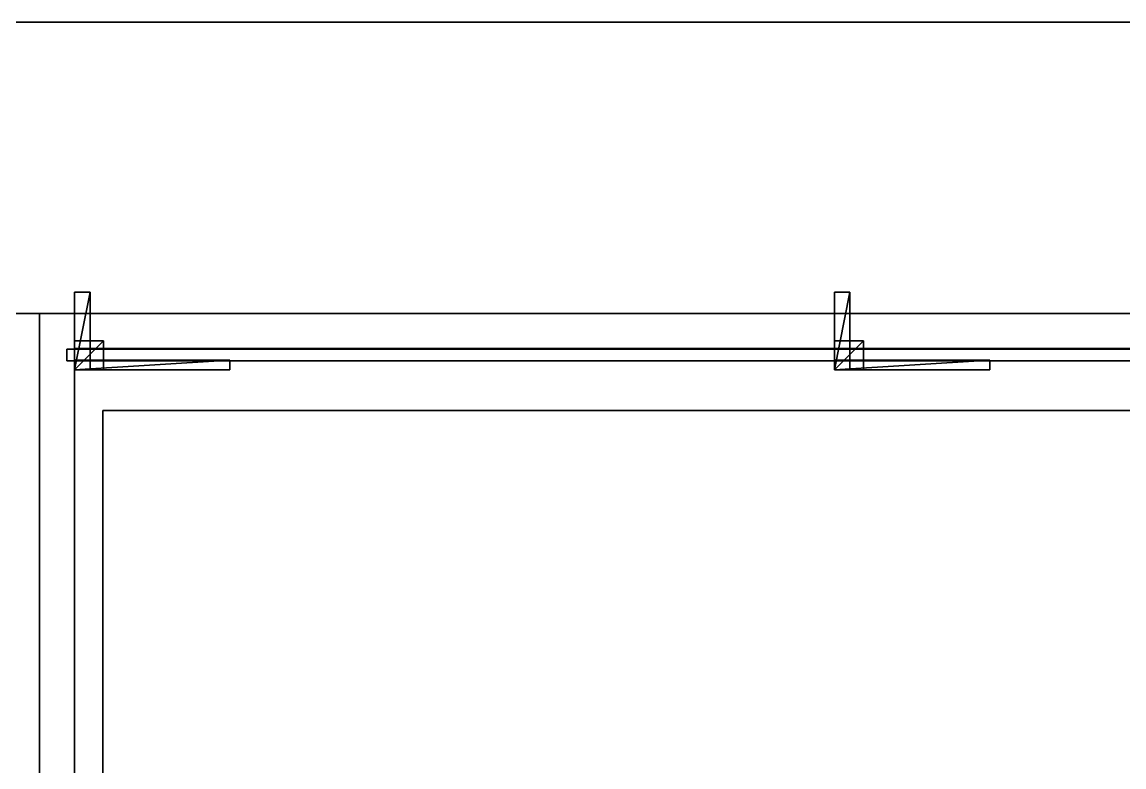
# Model space of a CAD drawing. Extents: x 0 to 5228, y -2725 to 0.
# Drawn here: x 1448 to 2014, y -383 to 0 of the extents above; entities that cross this region are included whole.
import ezdxf

# ---------------------------------------------------------------- set-up
doc = ezdxf.new("R2010")
doc.units = 0
for name, color, linetype in [('LAYER0', 7, 'CONTINUOUS'), ('LAYER1', 7, 'CONTINUOUS'), ('LAYER155', 7, 'CONTINUOUS'), ('LAYER164', 7, 'CONTINUOUS'), ('LAYER165', 7, 'CONTINUOUS'), ('LAYER166', 7, 'CONTINUOUS'), ('LAYER167', 7, 'CONTINUOUS'), ('LAYER169', 2, 'CONTINUOUS'), ('LAYER170', 7, 'CONTINUOUS'), ('LAYER171', 253, 'CONTINUOUS'), ('LAYER172', 253, 'CONTINUOUS'), ('LAYER173', 253, 'CONTINUOUS'), ('LAYER174', 253, 'CONTINUOUS'), ('LAYER175', 253, 'CONTINUOUS'), ('LAYER176', 253, 'CONTINUOUS'), ('LAYER177', 2, 'CONTINUOUS'), ('LAYER178', 7, 'CONTINUOUS'), ('LAYER179', 253, 'CONTINUOUS'), ('LAYER180', 253, 'CONTINUOUS'), ('LAYER181', 253, 'CONTINUOUS'), ('LAYER182', 253, 'CONTINUOUS'), ('LAYER183', 253, 'CONTINUOUS'), ('LAYER184', 253, 'CONTINUOUS'), ('LAYER637', 251, 'CONTINUOUS'), ('LAYER638', 251, 'CONTINUOUS'), ('LAYER722', 16, 'CONTINUOUS')]:
    doc.layers.add(name, color=color, linetype=linetype)

msp = doc.modelspace()

# ---------------------------------------------------------------- linework, layer by layer
at = {"layer": 'LAYER0', "invisible_edges": 1}
for points in [[(5227.5, 0), (0, -2725.14), (0, 0), (5227.5, 0)], [(0, 0, 5), (5227.5, 0), (0, 0), (0, 0, 5)], [(5227.5, 0), (0, 0, 5), (5227.5, 0, 5), (5227.5, 0)], [(5227.5, -2725.14, 5), (0, 0, 5), (0, -2725.14, 5), (5227.5, -2725.14, 5)], [(0, 0, 5), (5227.5, -2725.14, 5), (5227.5, 0, 5), (0, 0, 5)], [(0, -2725.14), (5227.5, 0), (5227.5, -2725.14), (0, -2725.14)]]:
    msp.add_3dface(points, dxfattribs=at)
at = {"layer": 'LAYER1'}
for points, invisible_edges in [([(5077.5, 0, 5), (977.5, -150, 5), (977.5, 0, 5), (5077.5, 0, 5)], 1), ([(977.5, -150, 5), (5077.5, 0, 5), (4927.5, -150, 5), (977.5, -150, 5)], 3), ([(977.5, 0, 2523), (5077.5, 0, 5), (977.5, 0, 5), (977.5, 0, 2523)], 1), ([(5077.5, 0, 5), (977.5, 0, 2523), (5077.5, 0, 2523), (5077.5, 0, 5)], 1), ([(4927.5, -150, 2523), (977.5, -150, 5), (4927.5, -150, 5), (4927.5, -150, 2523)], 1), ([(977.5, -150, 5), (4927.5, -150, 2523), (977.5, -150, 2523), (977.5, -150, 5)], 1)]:
    msp.add_3dface(points, dxfattribs=dict(at, invisible_edges=invisible_edges))
at = {"layer": 'LAYER155', "invisible_edges": 1}
for points in [[(2336.5, -150, 2456), (1474.5, -150, 2336), (1474.5, -150, 2456), (2336.5, -150, 2456)], [(1474.5, -150, 2336), (2336.5, -150, 2456), (2336.5, -150, 2336), (1474.5, -150, 2336)], [(1474.5, -168, 2456), (1474.5, -150, 2336), (1474.5, -168, 2336), (1474.5, -168, 2456)], [(1474.5, -150, 2336), (1474.5, -168, 2456), (1474.5, -150, 2456), (1474.5, -150, 2336)], [(2336.5, -168, 2336), (1474.5, -150, 2336), (2336.5, -150, 2336), (2336.5, -168, 2336)], [(1474.5, -150, 2336), (2336.5, -168, 2336), (1474.5, -168, 2336), (1474.5, -150, 2336)], [(1474.5, -168, 2456), (2336.5, -150, 2456), (1474.5, -150, 2456), (1474.5, -168, 2456)], [(2336.5, -150, 2456), (1474.5, -168, 2456), (2336.5, -168, 2456), (2336.5, -150, 2456)], [(2336.5, -168, 2336), (1474.5, -168, 2456), (1474.5, -168, 2336), (2336.5, -168, 2336)], [(1474.5, -168, 2456), (2336.5, -168, 2336), (2336.5, -168, 2456), (1474.5, -168, 2456)]]:
    msp.add_3dface(points, dxfattribs=at)
at = {"layer": 'LAYER164', "invisible_edges": 1}
for points in [[(1474.5, -150, 2474), (2336.5, -730, 2474), (2336.5, -150, 2474), (1474.5, -150, 2474)], [(2336.5, -730, 2474), (1474.5, -150, 2474), (1474.5, -730, 2474), (2336.5, -730, 2474)], [(1474.5, -150, 2474), (1474.5, -730, 2456), (1474.5, -730, 2474), (1474.5, -150, 2474)], [(1474.5, -730, 2456), (1474.5, -150, 2474), (1474.5, -150, 2456), (1474.5, -730, 2456)], [(2336.5, -150, 2456), (1474.5, -150, 2474), (2336.5, -150, 2474), (2336.5, -150, 2456)], [(1474.5, -150, 2474), (2336.5, -150, 2456), (1474.5, -150, 2456), (1474.5, -150, 2474)], [(1474.5, -730, 2456), (2336.5, -150, 2456), (2336.5, -730, 2456), (1474.5, -730, 2456)], [(2336.5, -150, 2456), (1474.5, -730, 2456), (1474.5, -150, 2456), (2336.5, -150, 2456)]]:
    msp.add_3dface(points, dxfattribs=at)
at = {"layer": 'LAYER165', "invisible_edges": 1}
for points in [[(2336.5, -150, 1994), (1474.5, -730, 1994), (1474.5, -150, 1994), (2336.5, -150, 1994)], [(1474.5, -730, 1994), (2336.5, -150, 1994), (2336.5, -730, 1994), (1474.5, -730, 1994)], [(1474.5, -150, 2012), (1474.5, -730, 1994), (1474.5, -730, 2012), (1474.5, -150, 2012)], [(1474.5, -730, 1994), (1474.5, -150, 2012), (1474.5, -150, 1994), (1474.5, -730, 1994)], [(1474.5, -150, 2012), (2336.5, -150, 1994), (1474.5, -150, 1994), (1474.5, -150, 2012)], [(2336.5, -150, 1994), (1474.5, -150, 2012), (2336.5, -150, 2012), (2336.5, -150, 1994)], [(2336.5, -730, 2012), (1474.5, -150, 2012), (1474.5, -730, 2012), (2336.5, -730, 2012)], [(1474.5, -150, 2012), (2336.5, -730, 2012), (2336.5, -150, 2012), (1474.5, -150, 2012)]]:
    msp.add_3dface(points, dxfattribs=at)
at = {"layer": 'LAYER166', "invisible_edges": 1}
for points in [[(1470.5, -168.2998, 2008), (2340.5, -168.2998, 2460), (2340.5, -168.2998, 2008), (1470.5, -168.2998, 2008)], [(2340.5, -168.2998, 2460), (1470.5, -168.2998, 2008), (1470.5, -168.2998, 2460), (2340.5, -168.2998, 2460)], [(1470.5, -174.2998, 2460), (2340.5, -168.2998, 2460), (1470.5, -168.2998, 2460), (1470.5, -174.2998, 2460)], [(2340.5, -168.2998, 2460), (1470.5, -174.2998, 2460), (2340.5, -174.2998, 2460), (2340.5, -168.2998, 2460)], [(1470.5, -168.2998, 2008), (1470.5, -174.2998, 2460), (1470.5, -168.2998, 2460), (1470.5, -168.2998, 2008)], [(1470.5, -174.2998, 2460), (1470.5, -168.2998, 2008), (1470.5, -174.2998, 2008), (1470.5, -174.2998, 2460)], [(2340.5, -174.2998, 2008), (1470.5, -168.2998, 2008), (2340.5, -168.2998, 2008), (2340.5, -174.2998, 2008)], [(1470.5, -168.2998, 2008), (2340.5, -174.2998, 2008), (1470.5, -174.2998, 2008), (1470.5, -168.2998, 2008)], [(1470.5, -174.2998, 2460), (2340.5, -174.2998, 2008), (2340.5, -174.2998, 2460), (1470.5, -174.2998, 2460)], [(2340.5, -174.2998, 2008), (1470.5, -174.2998, 2460), (1470.5, -174.2998, 2008), (2340.5, -174.2998, 2008)]]:
    msp.add_3dface(points, dxfattribs=at)
at = {"layer": 'LAYER167', "invisible_edges": 1}
for points in [[(1456.5, -150, 1993), (1474.5, -730, 1993), (1456.5, -730, 1993), (1456.5, -150, 1993)], [(1474.5, -730, 1993), (1456.5, -150, 1993), (1474.5, -150, 1993), (1474.5, -730, 1993)], [(1474.5, -150, 2475), (1456.5, -730, 2475), (1474.5, -730, 2475), (1474.5, -150, 2475)], [(1456.5, -730, 2475), (1474.5, -150, 2475), (1456.5, -150, 2475), (1456.5, -730, 2475)], [(1456.5, -150, 1993), (1474.5, -150, 2475), (1474.5, -150, 1993), (1456.5, -150, 1993)], [(1474.5, -150, 2475), (1456.5, -150, 1993), (1456.5, -150, 2475), (1474.5, -150, 2475)], [(1456.5, -730, 2475), (1456.5, -150, 1993), (1456.5, -730, 1993), (1456.5, -730, 2475)], [(1456.5, -150, 1993), (1456.5, -730, 2475), (1456.5, -150, 2475), (1456.5, -150, 1993)], [(1474.5, -150, 2475), (1474.5, -730, 1993), (1474.5, -150, 1993), (1474.5, -150, 2475)], [(1474.5, -730, 1993), (1474.5, -150, 2475), (1474.5, -730, 2475), (1474.5, -730, 1993)]]:
    msp.add_3dface(points, dxfattribs=at)
at = {"layer": 'LAYER169'}
for points in [[(1554.5, -179, 2433), (1554.5, -174, 2433), (1474.5, -179, 2433), (1554.5, -179, 2433)], [(1474.5, -179, 2433), (1554.5, -174, 2433), (1474.5, -174, 2433), (1474.5, -179, 2433)], [(1474.5, -179, 2433), (1474.5, -174, 2433), (1474.5, -179, 2410), (1474.5, -179, 2433)], [(1474.5, -179, 2410), (1474.5, -174, 2433), (1474.5, -174, 2410), (1474.5, -179, 2410)], [(1554.5, -179, 2410), (1474.5, -179, 2410), (1554.5, -174, 2410), (1554.5, -179, 2410)], [(1554.5, -174, 2410), (1474.5, -179, 2410), (1474.5, -174, 2410), (1554.5, -174, 2410)], [(1554.5, -174, 2410), (1474.5, -174, 2410), (1554.5, -174, 2433), (1554.5, -174, 2410)], [(1554.5, -174, 2433), (1474.5, -174, 2410), (1474.5, -174, 2433), (1554.5, -174, 2433)], [(1554.5, -179, 2410), (1554.5, -174, 2410), (1554.5, -179, 2433), (1554.5, -179, 2410)], [(1554.5, -179, 2433), (1554.5, -174, 2410), (1554.5, -174, 2433), (1554.5, -179, 2433)], [(1554.5, -179, 2433), (1474.5, -179, 2433), (1554.5, -179, 2410), (1554.5, -179, 2433)], [(1554.5, -179, 2410), (1474.5, -179, 2433), (1474.5, -179, 2410), (1554.5, -179, 2410)]]:
    msp.add_3dface(points, dxfattribs=at)
at = {"layer": 'LAYER170', "invisible_edges": 1}
for points in [[(1474.5, -174, 2433), (1554.5, -179, 2433), (1554.5, -174, 2433), (1474.5, -174, 2433)], [(1554.5, -179, 2433), (1474.5, -174, 2433), (1474.5, -179, 2433), (1554.5, -179, 2433)], [(1474.5, -179, 2410), (1554.5, -174, 2410), (1554.5, -179, 2410), (1474.5, -179, 2410)], [(1554.5, -174, 2410), (1474.5, -179, 2410), (1474.5, -174, 2410), (1554.5, -174, 2410)], [(1474.5, -174, 2433), (1474.5, -179, 2410), (1474.5, -179, 2433), (1474.5, -174, 2433)], [(1474.5, -179, 2410), (1474.5, -174, 2433), (1474.5, -174, 2410), (1474.5, -179, 2410)], [(1554.5, -174, 2410), (1474.5, -174, 2433), (1554.5, -174, 2433), (1554.5, -174, 2410)], [(1474.5, -174, 2433), (1554.5, -174, 2410), (1474.5, -174, 2410), (1474.5, -174, 2433)], [(1554.5, -174, 2410), (1554.5, -179, 2433), (1554.5, -179, 2410), (1554.5, -174, 2410)], [(1554.5, -179, 2433), (1554.5, -174, 2410), (1554.5, -174, 2433), (1554.5, -179, 2433)], [(1474.5, -179, 2410), (1554.5, -179, 2433), (1474.5, -179, 2433), (1474.5, -179, 2410)], [(1554.5, -179, 2433), (1474.5, -179, 2410), (1554.5, -179, 2410), (1554.5, -179, 2433)]]:
    msp.add_3dface(points, dxfattribs=at)
at = {"layer": 'LAYER171'}
for points in [[(1489.5, -179, 2433), (1489.5, -164, 2433), (1474.5, -179, 2433), (1489.5, -179, 2433)], [(1474.5, -179, 2433), (1489.5, -164, 2433), (1474.5, -164, 2433), (1474.5, -179, 2433)], [(1474.5, -179, 2433), (1474.5, -164, 2433), (1474.5, -179, 2418), (1474.5, -179, 2433)], [(1474.5, -179, 2418), (1474.5, -164, 2433), (1474.5, -164, 2418), (1474.5, -179, 2418)], [(1489.5, -179, 2418), (1474.5, -179, 2418), (1489.5, -164, 2418), (1489.5, -179, 2418)], [(1489.5, -164, 2418), (1474.5, -179, 2418), (1474.5, -164, 2418), (1489.5, -164, 2418)], [(1489.5, -164, 2418), (1474.5, -164, 2418), (1489.5, -164, 2433), (1489.5, -164, 2418)], [(1489.5, -164, 2433), (1474.5, -164, 2418), (1474.5, -164, 2433), (1489.5, -164, 2433)], [(1489.5, -179, 2418), (1489.5, -164, 2418), (1489.5, -179, 2433), (1489.5, -179, 2418)], [(1489.5, -179, 2433), (1489.5, -164, 2418), (1489.5, -164, 2433), (1489.5, -179, 2433)], [(1489.5, -179, 2433), (1474.5, -179, 2433), (1489.5, -179, 2418), (1489.5, -179, 2433)], [(1489.5, -179, 2418), (1474.5, -179, 2433), (1474.5, -179, 2418), (1489.5, -179, 2418)]]:
    msp.add_3dface(points, dxfattribs=at)
at = {"layer": 'LAYER172'}
for points in [[(1489.5, -179, 2433), (1489.5, -164, 2433), (1474.5, -179, 2433), (1489.5, -179, 2433)], [(1474.5, -179, 2433), (1489.5, -164, 2433), (1474.5, -164, 2433), (1474.5, -179, 2433)], [(1474.5, -179, 2433), (1474.5, -164, 2433), (1474.5, -179, 2418), (1474.5, -179, 2433)], [(1474.5, -179, 2418), (1474.5, -164, 2433), (1474.5, -164, 2418), (1474.5, -179, 2418)], [(1489.5, -179, 2418), (1474.5, -179, 2418), (1489.5, -164, 2418), (1489.5, -179, 2418)], [(1489.5, -164, 2418), (1474.5, -179, 2418), (1474.5, -164, 2418), (1489.5, -164, 2418)], [(1489.5, -164, 2418), (1474.5, -164, 2418), (1489.5, -164, 2433), (1489.5, -164, 2418)], [(1489.5, -164, 2433), (1474.5, -164, 2418), (1474.5, -164, 2433), (1489.5, -164, 2433)], [(1489.5, -179, 2418), (1489.5, -164, 2418), (1489.5, -179, 2433), (1489.5, -179, 2418)], [(1489.5, -179, 2433), (1489.5, -164, 2418), (1489.5, -164, 2433), (1489.5, -179, 2433)], [(1489.5, -179, 2433), (1474.5, -179, 2433), (1489.5, -179, 2418), (1489.5, -179, 2433)], [(1489.5, -179, 2418), (1474.5, -179, 2433), (1474.5, -179, 2418), (1489.5, -179, 2418)]]:
    msp.add_3dface(points, dxfattribs=at)
at = {"layer": 'LAYER173'}
for points in [[(1489.5, -179, 2433), (1489.5, -164, 2433), (1474.5, -179, 2433), (1489.5, -179, 2433)], [(1474.5, -179, 2433), (1489.5, -164, 2433), (1474.5, -164, 2433), (1474.5, -179, 2433)], [(1474.5, -179, 2433), (1474.5, -164, 2433), (1474.5, -179, 2418), (1474.5, -179, 2433)], [(1474.5, -179, 2418), (1474.5, -164, 2433), (1474.5, -164, 2418), (1474.5, -179, 2418)], [(1489.5, -179, 2418), (1474.5, -179, 2418), (1489.5, -164, 2418), (1489.5, -179, 2418)], [(1489.5, -164, 2418), (1474.5, -179, 2418), (1474.5, -164, 2418), (1489.5, -164, 2418)], [(1489.5, -164, 2418), (1474.5, -164, 2418), (1489.5, -164, 2433), (1489.5, -164, 2418)], [(1489.5, -164, 2433), (1474.5, -164, 2418), (1474.5, -164, 2433), (1489.5, -164, 2433)], [(1489.5, -179, 2418), (1489.5, -164, 2418), (1489.5, -179, 2433), (1489.5, -179, 2418)], [(1489.5, -179, 2433), (1489.5, -164, 2418), (1489.5, -164, 2433), (1489.5, -179, 2433)], [(1489.5, -179, 2433), (1474.5, -179, 2433), (1489.5, -179, 2418), (1489.5, -179, 2433)], [(1489.5, -179, 2418), (1474.5, -179, 2433), (1474.5, -179, 2418), (1489.5, -179, 2418)]]:
    msp.add_3dface(points, dxfattribs=at)
at = {"layer": 'LAYER174'}
for points in [[(1489.5, -179, 2433), (1489.5, -164, 2433), (1474.5, -179, 2433), (1489.5, -179, 2433)], [(1474.5, -179, 2433), (1489.5, -164, 2433), (1474.5, -164, 2433), (1474.5, -179, 2433)], [(1474.5, -179, 2433), (1474.5, -164, 2433), (1474.5, -179, 2418), (1474.5, -179, 2433)], [(1474.5, -179, 2418), (1474.5, -164, 2433), (1474.5, -164, 2418), (1474.5, -179, 2418)], [(1489.5, -179, 2418), (1474.5, -179, 2418), (1489.5, -164, 2418), (1489.5, -179, 2418)], [(1489.5, -164, 2418), (1474.5, -179, 2418), (1474.5, -164, 2418), (1489.5, -164, 2418)], [(1489.5, -164, 2418), (1474.5, -164, 2418), (1489.5, -164, 2433), (1489.5, -164, 2418)], [(1489.5, -164, 2433), (1474.5, -164, 2418), (1474.5, -164, 2433), (1489.5, -164, 2433)], [(1489.5, -179, 2418), (1489.5, -164, 2418), (1489.5, -179, 2433), (1489.5, -179, 2418)], [(1489.5, -179, 2433), (1489.5, -164, 2418), (1489.5, -164, 2433), (1489.5, -179, 2433)], [(1489.5, -179, 2433), (1474.5, -179, 2433), (1489.5, -179, 2418), (1489.5, -179, 2433)], [(1489.5, -179, 2418), (1474.5, -179, 2433), (1474.5, -179, 2418), (1489.5, -179, 2418)]]:
    msp.add_3dface(points, dxfattribs=at)
at = {"layer": 'LAYER175'}
for points in [[(1482.5, -179, 2433), (1482.5, -139, 2433), (1474.5, -179, 2433), (1482.5, -179, 2433)], [(1474.5, -179, 2433), (1482.5, -139, 2433), (1474.5, -139, 2433), (1474.5, -179, 2433)], [(1474.5, -179, 2433), (1474.5, -139, 2433), (1474.5, -179, 2425), (1474.5, -179, 2433)], [(1474.5, -179, 2425), (1474.5, -139, 2433), (1474.5, -139, 2425), (1474.5, -179, 2425)], [(1482.5, -179, 2425), (1474.5, -179, 2425), (1482.5, -139, 2425), (1482.5, -179, 2425)], [(1482.5, -139, 2425), (1474.5, -179, 2425), (1474.5, -139, 2425), (1482.5, -139, 2425)], [(1482.5, -139, 2425), (1474.5, -139, 2425), (1482.5, -139, 2433), (1482.5, -139, 2425)], [(1482.5, -139, 2433), (1474.5, -139, 2425), (1474.5, -139, 2433), (1482.5, -139, 2433)], [(1482.5, -179, 2425), (1482.5, -139, 2425), (1482.5, -179, 2433), (1482.5, -179, 2425)], [(1482.5, -179, 2433), (1482.5, -139, 2425), (1482.5, -139, 2433), (1482.5, -179, 2433)], [(1482.5, -179, 2433), (1474.5, -179, 2433), (1482.5, -179, 2425), (1482.5, -179, 2433)], [(1482.5, -179, 2425), (1474.5, -179, 2433), (1474.5, -179, 2425), (1482.5, -179, 2425)]]:
    msp.add_3dface(points, dxfattribs=at)
at = {"layer": 'LAYER176'}
for points in [[(1554.5, -179, 2433), (1554.5, -174, 2433), (1474.5, -179, 2433), (1554.5, -179, 2433)], [(1474.5, -179, 2433), (1554.5, -174, 2433), (1474.5, -174, 2433), (1474.5, -179, 2433)], [(1474.5, -179, 2433), (1474.5, -174, 2433), (1474.5, -179, 2417), (1474.5, -179, 2433)], [(1474.5, -179, 2417), (1474.5, -174, 2433), (1474.5, -174, 2417), (1474.5, -179, 2417)], [(1554.5, -179, 2417), (1474.5, -179, 2417), (1554.5, -174, 2417), (1554.5, -179, 2417)], [(1554.5, -174, 2417), (1474.5, -179, 2417), (1474.5, -174, 2417), (1554.5, -174, 2417)], [(1554.5, -174, 2417), (1474.5, -174, 2417), (1554.5, -174, 2433), (1554.5, -174, 2417)], [(1554.5, -174, 2433), (1474.5, -174, 2417), (1474.5, -174, 2433), (1554.5, -174, 2433)], [(1554.5, -179, 2417), (1554.5, -174, 2417), (1554.5, -179, 2433), (1554.5, -179, 2417)], [(1554.5, -179, 2433), (1554.5, -174, 2417), (1554.5, -174, 2433), (1554.5, -179, 2433)], [(1554.5, -179, 2433), (1474.5, -179, 2433), (1554.5, -179, 2417), (1554.5, -179, 2433)], [(1554.5, -179, 2417), (1474.5, -179, 2433), (1474.5, -179, 2417), (1554.5, -179, 2417)]]:
    msp.add_3dface(points, dxfattribs=at)
at = {"layer": 'LAYER177'}
for points in [[(1945.5, -179, 2433), (1945.5, -174, 2433), (1865.5, -179, 2433), (1945.5, -179, 2433)], [(1865.5, -179, 2433), (1945.5, -174, 2433), (1865.5, -174, 2433), (1865.5, -179, 2433)], [(1865.5, -179, 2433), (1865.5, -174, 2433), (1865.5, -179, 2410), (1865.5, -179, 2433)], [(1865.5, -179, 2410), (1865.5, -174, 2433), (1865.5, -174, 2410), (1865.5, -179, 2410)], [(1945.5, -179, 2410), (1865.5, -179, 2410), (1945.5, -174, 2410), (1945.5, -179, 2410)], [(1945.5, -174, 2410), (1865.5, -179, 2410), (1865.5, -174, 2410), (1945.5, -174, 2410)], [(1945.5, -174, 2410), (1865.5, -174, 2410), (1945.5, -174, 2433), (1945.5, -174, 2410)], [(1945.5, -174, 2433), (1865.5, -174, 2410), (1865.5, -174, 2433), (1945.5, -174, 2433)], [(1945.5, -179, 2410), (1945.5, -174, 2410), (1945.5, -179, 2433), (1945.5, -179, 2410)], [(1945.5, -179, 2433), (1945.5, -174, 2410), (1945.5, -174, 2433), (1945.5, -179, 2433)], [(1945.5, -179, 2433), (1865.5, -179, 2433), (1945.5, -179, 2410), (1945.5, -179, 2433)], [(1945.5, -179, 2410), (1865.5, -179, 2433), (1865.5, -179, 2410), (1945.5, -179, 2410)]]:
    msp.add_3dface(points, dxfattribs=at)
at = {"layer": 'LAYER178', "invisible_edges": 1}
for points in [[(1865.5, -174, 2433), (1945.5, -179, 2433), (1945.5, -174, 2433), (1865.5, -174, 2433)], [(1945.5, -179, 2433), (1865.5, -174, 2433), (1865.5, -179, 2433), (1945.5, -179, 2433)], [(1865.5, -179, 2410), (1945.5, -174, 2410), (1945.5, -179, 2410), (1865.5, -179, 2410)], [(1945.5, -174, 2410), (1865.5, -179, 2410), (1865.5, -174, 2410), (1945.5, -174, 2410)], [(1865.5, -174, 2433), (1865.5, -179, 2410), (1865.5, -179, 2433), (1865.5, -174, 2433)], [(1865.5, -179, 2410), (1865.5, -174, 2433), (1865.5, -174, 2410), (1865.5, -179, 2410)], [(1945.5, -174, 2410), (1865.5, -174, 2433), (1945.5, -174, 2433), (1945.5, -174, 2410)], [(1865.5, -174, 2433), (1945.5, -174, 2410), (1865.5, -174, 2410), (1865.5, -174, 2433)], [(1945.5, -174, 2410), (1945.5, -179, 2433), (1945.5, -179, 2410), (1945.5, -174, 2410)], [(1945.5, -179, 2433), (1945.5, -174, 2410), (1945.5, -174, 2433), (1945.5, -179, 2433)], [(1865.5, -179, 2410), (1945.5, -179, 2433), (1865.5, -179, 2433), (1865.5, -179, 2410)], [(1945.5, -179, 2433), (1865.5, -179, 2410), (1945.5, -179, 2410), (1945.5, -179, 2433)]]:
    msp.add_3dface(points, dxfattribs=at)
at = {"layer": 'LAYER179'}
for points in [[(1880.5, -179, 2433), (1880.5, -164, 2433), (1865.5, -179, 2433), (1880.5, -179, 2433)], [(1865.5, -179, 2433), (1880.5, -164, 2433), (1865.5, -164, 2433), (1865.5, -179, 2433)], [(1865.5, -179, 2433), (1865.5, -164, 2433), (1865.5, -179, 2418), (1865.5, -179, 2433)], [(1865.5, -179, 2418), (1865.5, -164, 2433), (1865.5, -164, 2418), (1865.5, -179, 2418)], [(1880.5, -179, 2418), (1865.5, -179, 2418), (1880.5, -164, 2418), (1880.5, -179, 2418)], [(1880.5, -164, 2418), (1865.5, -179, 2418), (1865.5, -164, 2418), (1880.5, -164, 2418)], [(1880.5, -164, 2418), (1865.5, -164, 2418), (1880.5, -164, 2433), (1880.5, -164, 2418)], [(1880.5, -164, 2433), (1865.5, -164, 2418), (1865.5, -164, 2433), (1880.5, -164, 2433)], [(1880.5, -179, 2418), (1880.5, -164, 2418), (1880.5, -179, 2433), (1880.5, -179, 2418)], [(1880.5, -179, 2433), (1880.5, -164, 2418), (1880.5, -164, 2433), (1880.5, -179, 2433)], [(1880.5, -179, 2433), (1865.5, -179, 2433), (1880.5, -179, 2418), (1880.5, -179, 2433)], [(1880.5, -179, 2418), (1865.5, -179, 2433), (1865.5, -179, 2418), (1880.5, -179, 2418)]]:
    msp.add_3dface(points, dxfattribs=at)
at = {"layer": 'LAYER180'}
for points in [[(1880.5, -179, 2433), (1880.5, -164, 2433), (1865.5, -179, 2433), (1880.5, -179, 2433)], [(1865.5, -179, 2433), (1880.5, -164, 2433), (1865.5, -164, 2433), (1865.5, -179, 2433)], [(1865.5, -179, 2433), (1865.5, -164, 2433), (1865.5, -179, 2418), (1865.5, -179, 2433)], [(1865.5, -179, 2418), (1865.5, -164, 2433), (1865.5, -164, 2418), (1865.5, -179, 2418)], [(1880.5, -179, 2418), (1865.5, -179, 2418), (1880.5, -164, 2418), (1880.5, -179, 2418)], [(1880.5, -164, 2418), (1865.5, -179, 2418), (1865.5, -164, 2418), (1880.5, -164, 2418)], [(1880.5, -164, 2418), (1865.5, -164, 2418), (1880.5, -164, 2433), (1880.5, -164, 2418)], [(1880.5, -164, 2433), (1865.5, -164, 2418), (1865.5, -164, 2433), (1880.5, -164, 2433)], [(1880.5, -179, 2418), (1880.5, -164, 2418), (1880.5, -179, 2433), (1880.5, -179, 2418)], [(1880.5, -179, 2433), (1880.5, -164, 2418), (1880.5, -164, 2433), (1880.5, -179, 2433)], [(1880.5, -179, 2433), (1865.5, -179, 2433), (1880.5, -179, 2418), (1880.5, -179, 2433)], [(1880.5, -179, 2418), (1865.5, -179, 2433), (1865.5, -179, 2418), (1880.5, -179, 2418)]]:
    msp.add_3dface(points, dxfattribs=at)
at = {"layer": 'LAYER181'}
for points in [[(1880.5, -179, 2433), (1880.5, -164, 2433), (1865.5, -179, 2433), (1880.5, -179, 2433)], [(1865.5, -179, 2433), (1880.5, -164, 2433), (1865.5, -164, 2433), (1865.5, -179, 2433)], [(1865.5, -179, 2433), (1865.5, -164, 2433), (1865.5, -179, 2418), (1865.5, -179, 2433)], [(1865.5, -179, 2418), (1865.5, -164, 2433), (1865.5, -164, 2418), (1865.5, -179, 2418)], [(1880.5, -179, 2418), (1865.5, -179, 2418), (1880.5, -164, 2418), (1880.5, -179, 2418)], [(1880.5, -164, 2418), (1865.5, -179, 2418), (1865.5, -164, 2418), (1880.5, -164, 2418)], [(1880.5, -164, 2418), (1865.5, -164, 2418), (1880.5, -164, 2433), (1880.5, -164, 2418)], [(1880.5, -164, 2433), (1865.5, -164, 2418), (1865.5, -164, 2433), (1880.5, -164, 2433)], [(1880.5, -179, 2418), (1880.5, -164, 2418), (1880.5, -179, 2433), (1880.5, -179, 2418)], [(1880.5, -179, 2433), (1880.5, -164, 2418), (1880.5, -164, 2433), (1880.5, -179, 2433)], [(1880.5, -179, 2433), (1865.5, -179, 2433), (1880.5, -179, 2418), (1880.5, -179, 2433)], [(1880.5, -179, 2418), (1865.5, -179, 2433), (1865.5, -179, 2418), (1880.5, -179, 2418)]]:
    msp.add_3dface(points, dxfattribs=at)
at = {"layer": 'LAYER182'}
for points in [[(1880.5, -179, 2433), (1880.5, -164, 2433), (1865.5, -179, 2433), (1880.5, -179, 2433)], [(1865.5, -179, 2433), (1880.5, -164, 2433), (1865.5, -164, 2433), (1865.5, -179, 2433)], [(1865.5, -179, 2433), (1865.5, -164, 2433), (1865.5, -179, 2418), (1865.5, -179, 2433)], [(1865.5, -179, 2418), (1865.5, -164, 2433), (1865.5, -164, 2418), (1865.5, -179, 2418)], [(1880.5, -179, 2418), (1865.5, -179, 2418), (1880.5, -164, 2418), (1880.5, -179, 2418)], [(1880.5, -164, 2418), (1865.5, -179, 2418), (1865.5, -164, 2418), (1880.5, -164, 2418)], [(1880.5, -164, 2418), (1865.5, -164, 2418), (1880.5, -164, 2433), (1880.5, -164, 2418)], [(1880.5, -164, 2433), (1865.5, -164, 2418), (1865.5, -164, 2433), (1880.5, -164, 2433)], [(1880.5, -179, 2418), (1880.5, -164, 2418), (1880.5, -179, 2433), (1880.5, -179, 2418)], [(1880.5, -179, 2433), (1880.5, -164, 2418), (1880.5, -164, 2433), (1880.5, -179, 2433)], [(1880.5, -179, 2433), (1865.5, -179, 2433), (1880.5, -179, 2418), (1880.5, -179, 2433)], [(1880.5, -179, 2418), (1865.5, -179, 2433), (1865.5, -179, 2418), (1880.5, -179, 2418)]]:
    msp.add_3dface(points, dxfattribs=at)
at = {"layer": 'LAYER183'}
for points in [[(1873.5, -179, 2433), (1873.5, -139, 2433), (1865.5, -179, 2433), (1873.5, -179, 2433)], [(1865.5, -179, 2433), (1873.5, -139, 2433), (1865.5, -139, 2433), (1865.5, -179, 2433)], [(1865.5, -179, 2433), (1865.5, -139, 2433), (1865.5, -179, 2425), (1865.5, -179, 2433)], [(1865.5, -179, 2425), (1865.5, -139, 2433), (1865.5, -139, 2425), (1865.5, -179, 2425)], [(1873.5, -179, 2425), (1865.5, -179, 2425), (1873.5, -139, 2425), (1873.5, -179, 2425)], [(1873.5, -139, 2425), (1865.5, -179, 2425), (1865.5, -139, 2425), (1873.5, -139, 2425)], [(1873.5, -139, 2425), (1865.5, -139, 2425), (1873.5, -139, 2433), (1873.5, -139, 2425)], [(1873.5, -139, 2433), (1865.5, -139, 2425), (1865.5, -139, 2433), (1873.5, -139, 2433)], [(1873.5, -179, 2425), (1873.5, -139, 2425), (1873.5, -179, 2433), (1873.5, -179, 2425)], [(1873.5, -179, 2433), (1873.5, -139, 2425), (1873.5, -139, 2433), (1873.5, -179, 2433)], [(1873.5, -179, 2433), (1865.5, -179, 2433), (1873.5, -179, 2425), (1873.5, -179, 2433)], [(1873.5, -179, 2425), (1865.5, -179, 2433), (1865.5, -179, 2425), (1873.5, -179, 2425)]]:
    msp.add_3dface(points, dxfattribs=at)
at = {"layer": 'LAYER184'}
for points in [[(1945.5, -179, 2433), (1945.5, -174, 2433), (1865.5, -179, 2433), (1945.5, -179, 2433)], [(1865.5, -179, 2433), (1945.5, -174, 2433), (1865.5, -174, 2433), (1865.5, -179, 2433)], [(1865.5, -179, 2433), (1865.5, -174, 2433), (1865.5, -179, 2417), (1865.5, -179, 2433)], [(1865.5, -179, 2417), (1865.5, -174, 2433), (1865.5, -174, 2417), (1865.5, -179, 2417)], [(1945.5, -179, 2417), (1865.5, -179, 2417), (1945.5, -174, 2417), (1945.5, -179, 2417)], [(1945.5, -174, 2417), (1865.5, -179, 2417), (1865.5, -174, 2417), (1945.5, -174, 2417)], [(1945.5, -174, 2417), (1865.5, -174, 2417), (1945.5, -174, 2433), (1945.5, -174, 2417)], [(1945.5, -174, 2433), (1865.5, -174, 2417), (1865.5, -174, 2433), (1945.5, -174, 2433)], [(1945.5, -179, 2417), (1945.5, -174, 2417), (1945.5, -179, 2433), (1945.5, -179, 2417)], [(1945.5, -179, 2433), (1945.5, -174, 2417), (1945.5, -174, 2433), (1945.5, -179, 2433)], [(1945.5, -179, 2433), (1865.5, -179, 2433), (1945.5, -179, 2417), (1945.5, -179, 2433)], [(1945.5, -179, 2417), (1865.5, -179, 2433), (1865.5, -179, 2417), (1945.5, -179, 2417)]]:
    msp.add_3dface(points, dxfattribs=at)
at = {"layer": 'LAYER637', "invisible_edges": 1}
for points in [[(2354.5, -150, 1975), (1456.5, -730, 1975), (1456.5, -150, 1975), (2354.5, -150, 1975)], [(1456.5, -730, 1975), (2354.5, -150, 1975), (2354.5, -730, 1975), (1456.5, -730, 1975)], [(1456.5, -150, 1993), (1456.5, -730, 1975), (1456.5, -730, 1993), (1456.5, -150, 1993)], [(1456.5, -730, 1975), (1456.5, -150, 1993), (1456.5, -150, 1975), (1456.5, -730, 1975)], [(1456.5, -150, 1993), (2354.5, -150, 1975), (1456.5, -150, 1975), (1456.5, -150, 1993)], [(2354.5, -150, 1975), (1456.5, -150, 1993), (2354.5, -150, 1993), (2354.5, -150, 1975)], [(2354.5, -730, 1993), (1456.5, -150, 1993), (1456.5, -730, 1993), (2354.5, -730, 1993)], [(1456.5, -150, 1993), (2354.5, -730, 1993), (2354.5, -150, 1993), (1456.5, -150, 1993)]]:
    msp.add_3dface(points, dxfattribs=at)
at = {"layer": 'LAYER638', "invisible_edges": 1}
for points in [[(1438.5, -150, 155), (1456.5, -750, 155), (1438.5, -750, 155), (1438.5, -150, 155)], [(1456.5, -750, 155), (1438.5, -150, 155), (1456.5, -150, 155), (1456.5, -750, 155)], [(1456.5, -150, 2475), (1438.5, -750, 2475), (1456.5, -750, 2475), (1456.5, -150, 2475)], [(1438.5, -750, 2475), (1456.5, -150, 2475), (1438.5, -150, 2475), (1438.5, -750, 2475)], [(1438.5, -150, 155), (1456.5, -150, 2475), (1456.5, -150, 155), (1438.5, -150, 155)], [(1456.5, -150, 2475), (1438.5, -150, 155), (1438.5, -150, 2475), (1456.5, -150, 2475)], [(1456.5, -150, 2475), (1456.5, -750, 155), (1456.5, -150, 155), (1456.5, -150, 2475)], [(1456.5, -750, 155), (1456.5, -150, 2475), (1456.5, -750, 2475), (1456.5, -750, 155)]]:
    msp.add_3dface(points, dxfattribs=at)
at = {"layer": 'LAYER722', "invisible_edges": 1}
for points in [[(2324, -200, 5), (1489, -950, 5), (1489, -200, 5), (2324, -200, 5)], [(1489, -950, 5), (2324, -200, 5), (2324, -950, 5), (1489, -950, 5)], [(1489, -200, 1905), (2324, -200, 5), (1489, -200, 5), (1489, -200, 1905)], [(2324, -200, 5), (1489, -200, 1905), (2324, -200, 1905), (2324, -200, 5)], [(1489, -200, 1905), (1489, -950, 5), (1489, -950, 1905), (1489, -200, 1905)], [(1489, -950, 5), (1489, -200, 1905), (1489, -200, 5), (1489, -950, 5)], [(2324, -950, 1905), (1489, -200, 1905), (1489, -950, 1905), (2324, -950, 1905)], [(1489, -200, 1905), (2324, -950, 1905), (2324, -200, 1905), (1489, -200, 1905)]]:
    msp.add_3dface(points, dxfattribs=at)

# ---------------------------------------------------------------- meshes
at = {"layer": 'LAYER1'}
mesh = msp.add_polymesh((6, 2), dxfattribs=at)
for k, corner in enumerate([(4927.5, -150, 2523), (977.5, -150, 2523), (4927.5, -330, 2523), (4927.5, -150, 2523), (5077.5, -330, 2523), (4927.5, -330, 2523), (5077.5, -2165, 2523), (5077.5, -330, 2523), (2281.5, -2165, 2523), (5077.5, -2165, 2523), (2281.5, -2315, 2523), (5227.5, -2315, 2523)]):
    mesh.set_mesh_vertex(divmod(k, 2), corner)

doc.saveas('drawing.dxf')
